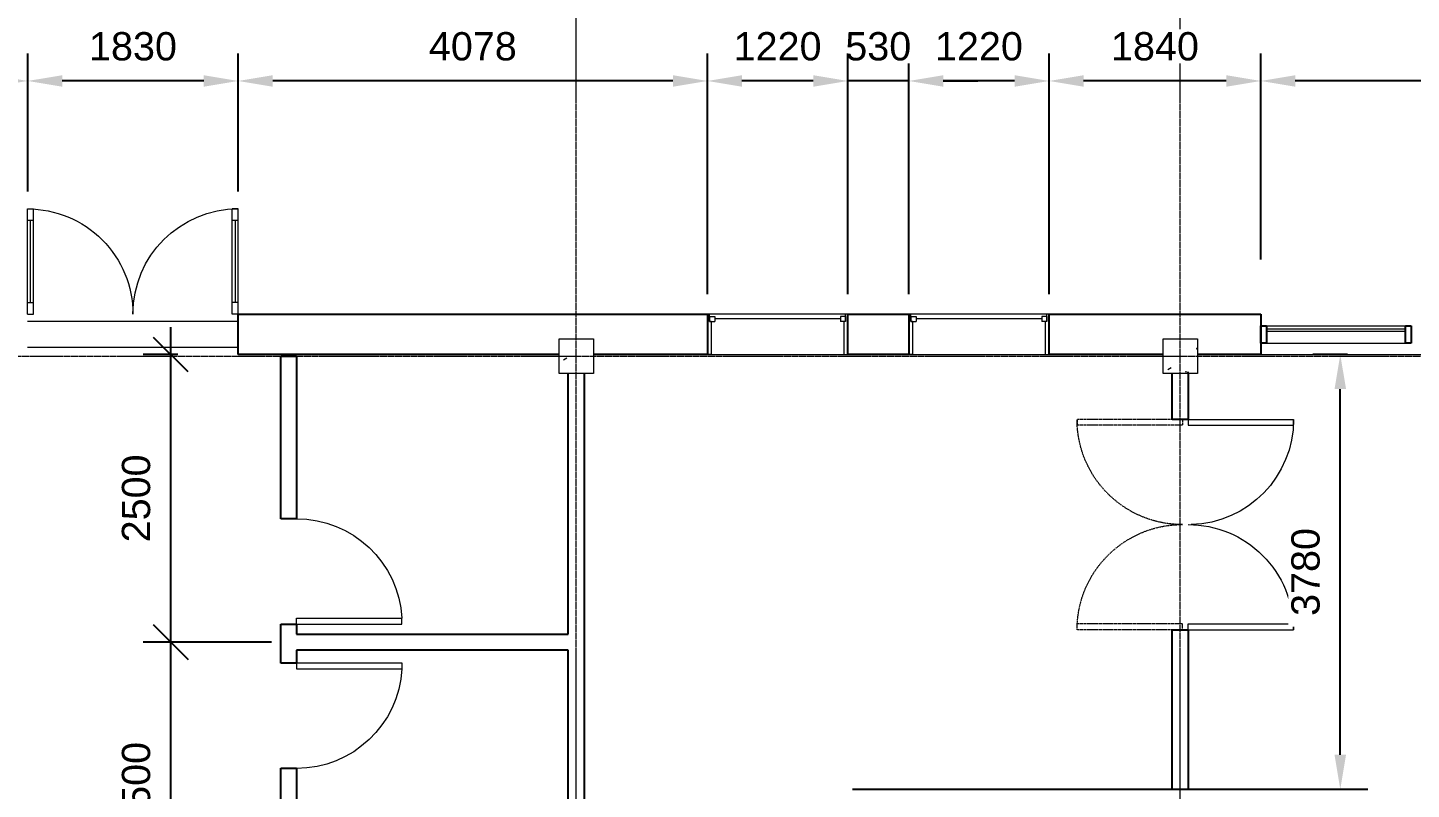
# Model space of a CAD drawing. Header units: millimetres. Extents: x 4481 to 58175, y 4067 to 32722.
# Drawn here: x 12683 to 24709, y 16545 to 23169 of the extents above; entities that cross this region are included whole.
import ezdxf

# ---------------------------------------------------------------- set-up
doc = ezdxf.new("R2010")
doc.units = ezdxf.units.MM
doc.linetypes.add('Dash', pattern=[6.35, 3.175, -3.175])
doc.linetypes.add('Grid Line', pattern=[22.225, 12.7, -3.175, 3.175, -3.175])
for name, color, linetype, lineweight in [('A-ANNO-DIMS', 10, 'Continuous', 9), ('A-DOOR', 31, 'Continuous', 9), ('A-DOOR-GLAZ', 31, 'Continuous', 18), ('A-GLAZ', 151, 'Continuous', 9), ('A-GLAZ-CURT', 52, 'Continuous', 9), ('A-GLAZ-CWMG', 51, 'Continuous', 9), ('A-WALL', 113, 'Continuous', 9), ('I-WALL', 2, 'Continuous', 9), ('S-COLS', 52, 'Continuous', 9), ('S-GRID', 1, 'Continuous', 9)]:
    doc.layers.add(name, color=color, linetype=linetype, lineweight=lineweight)
doc.styles.add('Arial', font='Arial.ttf', dxfattribs={"height": 245.883234})
doc.dimstyles.new('Diagonal_-_2_5mm_Arial', dxfattribs={"dimscale": 304.8, "dimtxt": 245.883234, "dimasz": 0.984252, "dimexe": 0.787402, "dimexo": 0.492126, "dimgap": 0.574147, "dimtad": 1, "dimdec": 0, "dimzin": 0, "dimdsep": 46, "dimtxsty": 'Arial', "dimcen": 0.09, "dimdle": 0.787402, "dimazin": 0, "dimtfac": 1, "dimtdec": 0, "dimtix": 1, "dimtmove": 0, "dimatfit": 3, "dimldrblk": 'BOXFILLED', "dimfxl": 1, "dimtvp": 1, "dimtfill": 1, "dimtolj": 1, "dimtzin": 0, "dimarcsym": 0})
doc.dimstyles.new('Diagonal_-_2_5mm_Arial_1', dxfattribs={"dimscale": 304.8, "dimtxt": 250, "dimasz": 0.984252, "dimexe": 0.787402, "dimexo": 0.492126, "dimgap": 0.574147, "dimtad": 1, "dimdec": 0, "dimzin": 0, "dimdsep": 46, "dimtxsty": 'Arial', "dimblk1": 'OBLIQUE', "dimblk2": 'OBLIQUE', "dimsah": 1, "dimcen": 0.09, "dimdle": 0.787402, "dimazin": 0, "dimtfac": 1, "dimtdec": 4, "dimtix": 1, "dimtmove": 0, "dimatfit": 3, "dimfxl": 1, "dimtvp": 1, "dimtfill": 1, "dimtolj": 1, "dimtzin": 0, "dimarcsym": 2})
doc.dimstyles.new('Diagonal_-_2_5mm_Arial_2', dxfattribs={"dimscale": 304.8, "dimtxt": 250, "dimasz": 0.984252, "dimexe": 0.787402, "dimexo": 0.492126, "dimgap": 0.574147, "dimtad": 1, "dimdec": 0, "dimzin": 0, "dimdsep": 46, "dimtxsty": 'Arial', "dimblk1": 'OBLIQUE', "dimblk2": 'OBLIQUE', "dimsah": 1, "dimcen": 0.09, "dimdle": 0.787402, "dimazin": 0, "dimtfac": 1, "dimtdec": 4, "dimtix": 1, "dimtmove": 0, "dimatfit": 3, "dimfxl": 1, "dimtvp": 1, "dimtfill": 1, "dimtolj": 1, "dimtzin": 0, "dimarcsym": 2})

# ---------------------------------------------------------------- blocks, each defined once
blk = doc.blocks.new('M_Concrete-Square-Column - 300 x 300mm-V18-1st Floor Dimensioned Plan')
at = {"layer": 'S-COLS'}
h = blk.add_hatch(dxfattribs=at)
h.set_pattern_fill('FP_19', color=256, style=0, pattern_type=2)
h.set_pattern_definition([(230, (27202.4, 12214.2), (-728.737, 63.756), [76.2, -838.2]), (175, (27202.4, 12214.2), (140.972, -764.228), [60.96, -670.56]), (280.451, (27141.7, 12219.54), (-587.77, -700.467), [64.76, -712.36]), (226.184, (27202.4, 12011), (-1084.316, 168.17), [114.3, -1257.3]), (276.636, (27112.1, 12025), (-949.61, -989.71), [97.14, -1068.54]), (171.184, (27202.4, 12011), (-949.62, -989.7), [91.44, -1005.84]), (201, (27100.8, 12061.8), (-606.458, 409.06), [76.2, -838.2]), (146, (27100.8, 12061.8), (-247.208, -736.753), [60.96, -670.56]), (251.451, (27050.3, 12095.9), (-853.668, -327.685), [64.76, -712.36]), (217.5, (27202.42, 12214.23), (-12.3547, -338.2201), [33.528, -628.904, 33.528, -1320.292]), (217.5, (27202.42, 12214.23), (-12.3547, -338.2201), [-695.96, -647.192, 33.528, -639.572]), (187.5, (27202.42, 12214.23), (-267.279, -400.722), [33.528, -354.584, 33.528, -870.204]), (187.5, (27202.42, 12214.23), (-267.279, -400.722), [-421.64, -613.664, 33.528, -223.012]), (147.5, (27429, 12214.23), (-542.3633, 22.9153), [33.528, -220.472, 33.528, -1810.512]), (147.5, (27429, 12214.23), (-542.3633, 22.9153), [-287.528, -758.952, 33.528, -1018.032]), (137.5, (27530.6, 12214.23), (-592.517, -101.707), [33.528, -296.672, 33.528, -492.76, -746.76]), (137.5, (27530.6, 12214.23), (-592.517, -101.707), [-856.488, 33.528, -713.232])])
h.paths.add_polyline_path([(150, 150), (-150, 150), (-150, -150), (150, -150)], flags=0)
for p, q in [((150, 150), (-150, 150)), ((-150, 150), (-150, -150)), ((150, -150), (150, 150)), ((-150, -150), (150, -150))]:
    blk.add_line(p, q, dxfattribs=at)
blk = doc.blocks.new('M_Concrete-Square-Column - 300 x 300mm-V21-1st Floor Dimensioned Plan')
at = {"layer": 'S-COLS'}
h = blk.add_hatch(dxfattribs=at)
h.set_pattern_fill('FP_22', color=256, style=0, pattern_type=2)
h.set_pattern_definition([(230, (32452.4, 12214.2), (-728.737, 63.756), [76.2, -838.2]), (175, (32452.4, 12214.2), (140.972, -764.228), [60.96, -670.56]), (280.451, (32391.7, 12219.54), (-587.77, -700.467), [64.76, -712.36]), (226.184, (32452.4, 12011), (-1084.316, 168.17), [114.3, -1257.3]), (276.636, (32362.1, 12025), (-949.61, -989.71), [97.14, -1068.54]), (171.184, (32452.4, 12011), (-949.62, -989.7), [91.44, -1005.84]), (201, (32350.8, 12061.8), (-606.458, 409.061), [76.2, -838.2]), (146, (32350.8, 12061.8), (-247.208, -736.753), [60.96, -670.56]), (251.451, (32300.3, 12095.9), (-853.668, -327.685), [64.76, -712.36]), (217.5, (32452.42, 12214.23), (-12.3547, -338.2201), [33.528, -628.904, 33.528, -1320.292]), (217.5, (32452.42, 12214.23), (-12.3547, -338.2201), [-695.96, -647.192, 33.528, -639.572]), (187.5, (32452.42, 12214.23), (-267.279, -400.722), [33.528, -354.584, 33.528, -870.204]), (187.5, (32452.42, 12214.23), (-267.279, -400.722), [-421.64, -613.664, 33.528, -223.012]), (147.5, (32679, 12214.23), (-542.3633, 22.9153), [33.528, -220.472, 33.528, -1810.512]), (147.5, (32679, 12214.23), (-542.3633, 22.9153), [-287.528, -758.952, 33.528, -1018.032]), (137.5, (32780.6, 12214.23), (-592.517, -101.707), [33.528, -296.672, 33.528, -492.76, -746.76]), (137.5, (32780.6, 12214.23), (-592.517, -101.707), [-856.488, 33.528, -713.232])])
h.paths.add_polyline_path([(150, 150), (-150, 150), (-150, -150), (150, -150)], flags=0)
for p, q in [((150, 150), (-150, 150)), ((-150, 150), (-150, -150)), ((150, -150), (150, 150)), ((-150, -150), (150, -150))]:
    blk.add_line(p, q, dxfattribs=at)
blk = doc.blocks.new('M_Single-Flush - 0915 x 2032mm-145494-1st Floor Dimensioned Plan')
at = {"layer": 'A-DOOR', "lineweight": 18}
for p, q in [((406, -69), (406, -985)), ((458, -69), (406, -69)), ((458, -69), (458, -985)), ((458, -985), (406, -985))]:
    blk.add_line(p, q, dxfattribs=at)
at = {"layer": 'A-DOOR'}
blk.add_arc((458, -69), 917, 180, 266.8107, dxfattribs=at)
blk = doc.blocks.new('M_Single-Flush - 0915 x 2032mm-145493-1st Floor Dimensioned Plan')
at = {"layer": 'A-DOOR', "lineweight": 18}
for p, q in [((406, 69), (406, 985)), ((458, 985), (406, 985)), ((458, 69), (458, 985)), ((458, 69), (406, 69))]:
    blk.add_line(p, q, dxfattribs=at)
at = {"layer": 'A-DOOR'}
blk.add_arc((458, 69), 917, 93.1893, 180, dxfattribs=at)
blk = doc.blocks.new('M_Double-Glass 1 - 1830 x 2134mm-145522-1st Floor Dimensioned Plan')
at = {"layer": 'A-DOOR', "lineweight": 18}
for p, q in [((-916, 992), (-916, 1094)), ((-916, 1094), (-864, 1094)), ((-864, 992), (-864, 1094)), ((864, 992), (864, 1094)), ((915, 1094), (864, 1094)), ((915, 992), (915, 1094)), ((-916, 992), (-864, 992)), ((864, 992), (915, 992)), ((-916, 281), (-864, 281)), ((-916, 179), (-916, 281)), ((-864, 179), (-864, 281)), ((915, 281), (864, 281)), ((864, 179), (864, 281)), ((915, 179), (915, 281)), ((-916, 179), (-864, 179)), ((915, 179), (864, 179))]:
    blk.add_line(p, q, dxfattribs=at)
at = {"layer": 'A-DOOR'}
for p, q in [((-916, 281), (-916, 992)), ((-864, 281), (-864, 992)), ((864, 281), (864, 992)), ((915, 281), (915, 992))]:
    blk.add_line(p, q, dxfattribs=at)
for centre, radius, start, end in [((-916, 179), 916, 360, 90), ((915, 179), 915, 90, 180.0424)]:
    blk.add_arc(centre, radius, start, end, dxfattribs=at)
at = {"layer": 'A-DOOR-GLAZ'}
for p, q in [((-890, 992), (-890, 281)), ((890, 281), (890, 992))]:
    blk.add_line(p, q, dxfattribs=at)
blk = doc.blocks.new('M_Double-Flush-Dbl Acting - 1830 x 1981mm-146210-1st Floor Dimensioned Plan')
at = {"layer": 'A-DOOR', "lineweight": 18}
for p, q in [((-915, 984), (-864, 984)), ((-915, 69), (-915, 984)), ((-864, 69), (-864, 984)), ((864, 69), (864, 984)), ((864, 984), (915, 984)), ((915, 69), (915, 984)), ((-915, 69), (-864, 69)), ((915, 69), (864, 69))]:
    blk.add_line(p, q, dxfattribs=at)
at = {"layer": 'A-DOOR', "linetype": 'Dash'}
for p, q in [((-915, 18), (-915, -897)), ((-915, 18), (-864, 18)), ((-864, 18), (-864, -897)), ((864, 18), (864, -897)), ((915, 18), (864, 18)), ((915, 18), (915, -897)), ((-915, -897), (-864, -897)), ((915, -897), (864, -897))]:
    blk.add_line(p, q, dxfattribs=at)
at = {"layer": 'A-DOOR'}
for centre, radius, start, end in [((-915, 69), 915, 360, 90), ((915, 69), 916, 90, 178.41)]:
    blk.add_arc(centre, radius, start, end, dxfattribs=at)
at = {"layer": 'A-DOOR', "linetype": 'Dash'}
for centre, start, end in [((-915, 18), 270, 0), ((915, 18), 180, 270)]:
    blk.add_arc(centre, 915, start, end, dxfattribs=at)
blk = doc.blocks.new('System Panel - Glazed-220175-1st Floor Dimensioned Plan')
at = {"layer": 'A-GLAZ-CURT', "lineweight": 18}
for p, q in [((604, 49), (-604, 49)), ((-604, 49), (-604, 25)), ((-604, 25), (604, 25)), ((604, 25), (604, 49))]:
    blk.add_line(p, q, dxfattribs=at)
blk = doc.blocks.new('Rectangular Mullion - 50 x 150mm-220167-1st Floor Dimensioned Plan')
at = {"layer": 'A-GLAZ-CWMG'}
for p, q in [((23911, 12478), (22702, 12478)), ((23911, 12328), (22702, 12328))]:
    blk.add_line(p, q, dxfattribs=at)
blk = doc.blocks.new('Rectangular Mullion - 50 x 150mm-219434-1st Floor Dimensioned Plan')
at = {"layer": 'A-GLAZ-CWMG', "lineweight": 25}
for p, q in [((-50, 75), (0, 75)), ((-50, -75), (-50, 75)), ((0, 75), (0, -75)), ((0, -75), (-50, -75))]:
    blk.add_line(p, q, dxfattribs=at)
blk = doc.blocks.new('Rectangular Mullion - 50 x 150mm-219428-1st Floor Dimensioned Plan')
at = {"layer": 'A-GLAZ-CWMG', "lineweight": 25}
for p, q in [((-25, 75), (25, 75)), ((-25, -75), (-25, 75)), ((25, 75), (25, -75)), ((25, -75), (-25, -75))]:
    blk.add_line(p, q, dxfattribs=at)
blk = doc.blocks.new('Casement 3x3 with Trim - 1220 x1220mm-148730-1st Floor Dimensioned Plan')
at = {"layer": 'A-GLAZ', "lineweight": 18}
for p, q in [((-610, 176.2125), (-590.95, 176.2125)), ((-590.95, 111.7625), (-590.95, 176.2125)), ((-590.95, 156.2125), (-590.95, 111.7625)), ((-590.95, 156.2125), (-546.5, 156.2125)), ((-546.5, 156.2125), (-546.5, 111.7625)), ((-546.5, 133.9875), (546.5, 133.9875)), ((546.5, 156.2125), (546.5, 111.7625)), ((590.95, 156.2125), (546.5, 156.2125)), ((590.95, 111.7625), (590.95, 176.2125)), ((610, 176.2125), (590.95, 176.2125)), ((590.95, 156.2125), (590.95, 111.7625)), ((-590.95, 111.7625), (-546.5, 111.7625)), ((-590.95, 111.7625), (-578.25, 111.7625)), ((-578.25, -176.2125), (-578.25, 111.7625)), ((590.95, 111.7625), (546.5, 111.7625)), ((578.25, 111.7625), (590.95, 111.7625)), ((578.25, 111.7625), (578.25, -176.2125)), ((-578.25, -176.2125), (-610, -176.2125)), ((578.25, -176.2125), (610, -176.2125))]:
    blk.add_line(p, q, dxfattribs=at)
blk = doc.blocks.new('DIMBLOCK25-1st Floor Dimensioned Plan')
at = {"layer": 'A-ANNO-DIMS', "color": 0, "lineweight": -2, "transparency": 16777216}
for p, q in [((23401, 21151), (23401, 22945)), ((27251, 21151), (27251, 22945)), ((26951, 22705), (23701, 22705))]:
    blk.add_line(p, q, dxfattribs=at)
at = {"layer": 'A-ANNO-DIMS', "color": 0, "transparency": 16777216}
for points in [[(23701, 22755), (23701, 22655), (23401, 22705)], [(26951, 22755), (26951, 22655), (27251, 22705)]]:
    blk.add_solid(points, dxfattribs=at)
at = {"layer": 'Defpoints', "color": 0, "transparency": 16777216}
for p in [(23401, 22705), (23401, 21001), (27251, 21001)]:
    blk.add_point(p, dxfattribs=at)
at = {"layer": 'A-ANNO-DIMS', "color": 0, "transparency": 16777216, "insert": (25326, 23005), "char_height": 245.9, "width": 904.62, "attachment_point": 5, "style": 'Arial', "bg_fill": 3, "box_fill_scale": 1.1, "bg_fill_color": 256, "bg_fill_true_color": 13158600, "bg_fill_transparency": 0}
blk.add_mtext('\\A1;3850', dxfattribs=at)
blk = doc.blocks.new('_BoxFilled')
at = {"color": 0, "linetype": 'ByBlock', "lineweight": -2}
blk.add_line((-0.5, 0), (-1, 0), dxfattribs=at)
at = {"color": 0, "linetype": 'ByBlock'}
blk.add_solid([(-0.5, 0.5), (0.5, 0.5), (-0.5, -0.5), (0.5, -0.5)], dxfattribs=at)
blk = doc.blocks.new('DIMBLOCK26-1st Floor Dimensioned Plan')
at = {"layer": 'A-ANNO-DIMS', "color": 0, "lineweight": -2, "transparency": 16777216}
for p, q in [((21561, 20852), (21561, 22945)), ((23401, 21151), (23401, 22945)), ((23101, 22705), (21861, 22705))]:
    blk.add_line(p, q, dxfattribs=at)
at = {"layer": 'A-ANNO-DIMS', "color": 0, "transparency": 16777216}
for points in [[(21861, 22755), (21861, 22655), (21561, 22705)], [(23101, 22755), (23101, 22655), (23401, 22705)]]:
    blk.add_solid(points, dxfattribs=at)
at = {"layer": 'Defpoints', "color": 0, "transparency": 16777216}
for p in [(21561, 22705), (23401, 21001), (21561, 20702)]:
    blk.add_point(p, dxfattribs=at)
at = {"layer": 'A-ANNO-DIMS', "color": 0, "transparency": 16777216, "insert": (22481, 23005), "char_height": 245.9, "width": 904.62, "attachment_point": 5, "style": 'Arial', "bg_fill": 3, "box_fill_scale": 1.1, "bg_fill_color": 256, "bg_fill_true_color": 13158600, "bg_fill_transparency": 0}
blk.add_mtext('\\A1;1840', dxfattribs=at)
blk = doc.blocks.new('DIMBLOCK27-1st Floor Dimensioned Plan')
at = {"layer": 'A-ANNO-DIMS', "color": 0, "lineweight": -2, "transparency": 16777216}
for p, q in [((20341, 20852), (20341, 22945)), ((21561, 20852), (21561, 22945)), ((21261, 22705), (20641, 22705))]:
    blk.add_line(p, q, dxfattribs=at)
at = {"layer": 'A-ANNO-DIMS', "color": 0, "transparency": 16777216}
for points in [[(20641, 22755), (20641, 22655), (20341, 22705)], [(21261, 22755), (21261, 22655), (21561, 22705)]]:
    blk.add_solid(points, dxfattribs=at)
at = {"layer": 'Defpoints', "color": 0, "transparency": 16777216}
for p in [(20341, 22705), (20341, 20702), (21561, 20702)]:
    blk.add_point(p, dxfattribs=at)
at = {"layer": 'A-ANNO-DIMS', "color": 0, "transparency": 16777216, "insert": (20951, 23005), "char_height": 245.9, "width": 904.62, "attachment_point": 5, "style": 'Arial', "bg_fill": 3, "box_fill_scale": 1.1, "bg_fill_color": 256, "bg_fill_true_color": 13158600, "bg_fill_transparency": 0}
blk.add_mtext('\\A1;1220', dxfattribs=at)
blk = doc.blocks.new('DIMBLOCK28-1st Floor Dimensioned Plan')
at = {"layer": 'A-ANNO-DIMS', "color": 0, "lineweight": -2, "transparency": 16777216}
for p, q in [((19811, 20852), (19811, 22945)), ((20341, 20852), (20341, 22945)), ((19511, 22705), (19211, 22705)), ((20341, 22705), (19811, 22705)), ((20641, 22705), (20941, 22705))]:
    blk.add_line(p, q, dxfattribs=at)
at = {"layer": 'A-ANNO-DIMS', "color": 0, "transparency": 16777216}
for points in [[(19511, 22755), (19511, 22655), (19811, 22705)], [(20641, 22755), (20641, 22655), (20341, 22705)]]:
    blk.add_solid(points, dxfattribs=at)
at = {"layer": 'Defpoints', "color": 0, "transparency": 16777216}
for p in [(19811, 22705), (19811, 20702), (20341, 20702)]:
    blk.add_point(p, dxfattribs=at)
at = {"layer": 'A-ANNO-DIMS', "color": 0, "transparency": 16777216, "insert": (20076, 23005), "char_height": 245.9, "width": 678.46, "attachment_point": 5, "style": 'Arial', "bg_fill": 3, "box_fill_scale": 1.1, "bg_fill_color": 256, "bg_fill_true_color": 13158600, "bg_fill_transparency": 0}
blk.add_mtext('\\A1;530', dxfattribs=at)
blk = doc.blocks.new('DIMBLOCK29-1st Floor Dimensioned Plan')
at = {"layer": 'A-ANNO-DIMS', "color": 0, "lineweight": -2, "transparency": 16777216}
for p, q in [((18591, 20852), (18591, 22945)), ((19811, 20852), (19811, 22945)), ((19511, 22705), (18891, 22705))]:
    blk.add_line(p, q, dxfattribs=at)
at = {"layer": 'A-ANNO-DIMS', "color": 0, "transparency": 16777216}
for points in [[(18891, 22755), (18891, 22655), (18591, 22705)], [(19511, 22755), (19511, 22655), (19811, 22705)]]:
    blk.add_solid(points, dxfattribs=at)
at = {"layer": 'Defpoints', "color": 0, "transparency": 16777216}
for p in [(18591, 22705), (18591, 20702), (19811, 20702)]:
    blk.add_point(p, dxfattribs=at)
at = {"layer": 'A-ANNO-DIMS', "color": 0, "transparency": 16777216, "insert": (19201, 23005), "char_height": 245.9, "width": 904.62, "attachment_point": 5, "style": 'Arial', "bg_fill": 3, "box_fill_scale": 1.1, "bg_fill_color": 256, "bg_fill_true_color": 13158600, "bg_fill_transparency": 0}
blk.add_mtext('\\A1;1220', dxfattribs=at)
blk = doc.blocks.new('DIMBLOCK30-1st Floor Dimensioned Plan')
at = {"layer": 'A-ANNO-DIMS', "color": 0, "lineweight": -2, "transparency": 16777216}
for p, q in [((14513, 21743), (14513, 22945)), ((18591, 20852), (18591, 22945)), ((18291, 22705), (14813, 22705))]:
    blk.add_line(p, q, dxfattribs=at)
at = {"layer": 'A-ANNO-DIMS', "color": 0, "transparency": 16777216}
for points in [[(14813, 22755), (14813, 22655), (14513, 22705)], [(18291, 22755), (18291, 22655), (18591, 22705)]]:
    blk.add_solid(points, dxfattribs=at)
at = {"layer": 'Defpoints', "color": 0, "transparency": 16777216}
for p in [(14513, 22705), (14513, 21593), (18591, 20702)]:
    blk.add_point(p, dxfattribs=at)
at = {"layer": 'A-ANNO-DIMS', "color": 0, "transparency": 16777216, "insert": (16552, 23005), "char_height": 245.9, "width": 904.62, "attachment_point": 5, "style": 'Arial', "bg_fill": 3, "box_fill_scale": 1.1, "bg_fill_color": 256, "bg_fill_true_color": 13158600, "bg_fill_transparency": 0}
blk.add_mtext('\\A1;4078', dxfattribs=at)
blk = doc.blocks.new('_Oblique')
at = {"color": 0, "linetype": 'ByBlock', "lineweight": -2}
blk.add_line((-0.5, -0.5), (0.5, 0.5), dxfattribs=at)
blk = doc.blocks.new('DIMBLOCK34-1st Floor Dimensioned Plan')
at = {"layer": 'A-ANNO-DIMS', "color": 0, "lineweight": -2, "transparency": 16777216}
for p, q in [((13927, 15085), (13927, 18065)), ((14801, 17825), (13687, 17825)), ((14801, 15325), (13687, 15325))]:
    blk.add_line(p, q, dxfattribs=at)
at = {"layer": 'Defpoints', "color": 0, "transparency": 16777216}
for p in [(13927, 17825), (14951, 17825), (14951, 15325)]:
    blk.add_point(p, dxfattribs=at)
at = {"layer": 'A-ANNO-DIMS', "color": 0, "lineweight": -2, "transparency": 16777216, "xscale": 299.9999999999999, "yscale": 299.9999999999999, "zscale": 299.9999999999999}
for p, rotation in [((13927, 17825), 90), ((13927, 15325), 270)]:
    blk.add_blockref('_Oblique', p, dxfattribs=dict(at, rotation=rotation))
at = {"layer": 'A-ANNO-DIMS', "color": 0, "transparency": 16777216, "insert": (13626, 16575), "char_height": 245.9, "width": 904.62, "attachment_point": 5, "rotation": 90, "style": 'Arial', "bg_fill": 3, "box_fill_scale": 1.1, "bg_fill_color": 256, "bg_fill_true_color": 13158600, "bg_fill_transparency": 0}
blk.add_mtext('\\A1;2500', dxfattribs=at)
blk = doc.blocks.new('DIMBLOCK35-1st Floor Dimensioned Plan')
at = {"layer": 'A-ANNO-DIMS', "color": 0, "lineweight": -2, "transparency": 16777216}
for p, q in [((13927, 17585), (13927, 20565)), ((13989, 20325), (13687, 20325)), ((14801, 17825), (13687, 17825))]:
    blk.add_line(p, q, dxfattribs=at)
at = {"layer": 'Defpoints', "color": 0, "transparency": 16777216}
for p in [(13927, 20325), (14139, 20325), (14951, 17825)]:
    blk.add_point(p, dxfattribs=at)
at = {"layer": 'A-ANNO-DIMS', "color": 0, "lineweight": -2, "transparency": 16777216, "xscale": 299.9999999999999, "yscale": 299.9999999999999, "zscale": 299.9999999999999}
for p, rotation in [((13927, 20325), 90), ((13927, 17825), 270)]:
    blk.add_blockref('_Oblique', p, dxfattribs=dict(at, rotation=rotation))
at = {"layer": 'A-ANNO-DIMS', "color": 0, "transparency": 16777216, "insert": (13626, 19075), "char_height": 245.9, "width": 904.62, "attachment_point": 5, "rotation": 90, "style": 'Arial', "bg_fill": 3, "box_fill_scale": 1.1, "bg_fill_color": 256, "bg_fill_true_color": 13158600, "bg_fill_transparency": 0}
blk.add_mtext('\\A1;2500', dxfattribs=at)
blk = doc.blocks.new('DIMBLOCK38-1st Floor Dimensioned Plan')
at = {"layer": 'A-ANNO-DIMS', "color": 0, "lineweight": -2, "transparency": 16777216}
for p, q in [((24154, 20325), (23852, 20325)), ((24092, 16845), (24092, 20025)), ((19851, 16545), (24332, 16545))]:
    blk.add_line(p, q, dxfattribs=at)
at = {"layer": 'A-ANNO-DIMS', "color": 0, "transparency": 16777216}
for points in [[(24042, 20025), (24142, 20025), (24092, 20325)], [(24042, 16845), (24142, 16845), (24092, 16545)]]:
    blk.add_solid(points, dxfattribs=at)
at = {"layer": 'Defpoints', "color": 0, "transparency": 16777216}
for p in [(24092, 20325), (24304, 20325), (19701, 16545)]:
    blk.add_point(p, dxfattribs=at)
at = {"layer": 'A-ANNO-DIMS', "color": 0, "transparency": 16777216, "insert": (23791, 18435), "char_height": 245.9, "width": 904.62, "attachment_point": 5, "rotation": 90, "style": 'Arial', "bg_fill": 3, "box_fill_scale": 1.1, "bg_fill_color": 256, "bg_fill_true_color": 13158600, "bg_fill_transparency": 0}
blk.add_mtext('\\A1;3780', dxfattribs=at)
blk = doc.blocks.new('*D155')
at = {"layer": 'A-ANNO-DIMS', "color": 0, "lineweight": -2, "transparency": 16777216}
for p, q in [((12683, 21743), (12683, 22945)), ((14513, 21743), (14513, 22945)), ((14213, 22705), (12983, 22705))]:
    blk.add_line(p, q, dxfattribs=at)
at = {"layer": 'A-ANNO-DIMS', "color": 0, "transparency": 16777216}
for points in [[(12983, 22755), (12983, 22655), (12683, 22705)], [(14213, 22755), (14213, 22655), (14513, 22705)]]:
    blk.add_solid(points, dxfattribs=at)
at = {"layer": 'Defpoints', "color": 0, "transparency": 16777216}
for p in [(12683, 22705), (12683, 21593), (14513, 21593)]:
    blk.add_point(p, dxfattribs=at)
at = {"layer": 'A-ANNO-DIMS', "color": 0, "transparency": 16777216, "insert": (13598, 23005), "char_height": 245.9, "attachment_point": 5, "style": 'Arial', "bg_fill": 3, "box_fill_scale": 1.1, "bg_fill_color": 256, "bg_fill_true_color": 13158600, "bg_fill_transparency": 0}
blk.add_mtext('\\A1;1830', dxfattribs=at)
blk = doc.blocks.new('*D156')
at = {"layer": 'A-ANNO-DIMS', "color": 0, "lineweight": -2, "transparency": 16777216}
for p, q in [((9151, 20462), (9151, 22945)), ((12683, 21743), (12683, 22945)), ((12383, 22705), (9451, 22705))]:
    blk.add_line(p, q, dxfattribs=at)
at = {"layer": 'A-ANNO-DIMS', "color": 0, "transparency": 16777216}
for points in [[(9451, 22755), (9451, 22655), (9151, 22705)], [(12383, 22755), (12383, 22655), (12683, 22705)]]:
    blk.add_solid(points, dxfattribs=at)
at = {"layer": 'Defpoints', "color": 0, "transparency": 16777216}
for p in [(9151, 22705), (12683, 21593), (9151, 20312)]:
    blk.add_point(p, dxfattribs=at)
at = {"layer": 'A-ANNO-DIMS', "color": 0, "transparency": 16777216, "insert": (10917, 23005), "char_height": 245.9, "attachment_point": 5, "style": 'Arial', "bg_fill": 3, "box_fill_scale": 1.1, "bg_fill_color": 256, "bg_fill_true_color": 13158600, "bg_fill_transparency": 0}
blk.add_mtext('\\A1;3532', dxfattribs=at)

msp = doc.modelspace()

# ---------------------------------------------------------------- linework, layer by layer
at = {"layer": 'A-WALL'}
for p, q in [((14512.6, 20613.7), (12682.6, 20613.7)), ((19811, 20677.4), (18591, 20677.4)), ((21561, 20677.4), (20341, 20677.4)), ((12682.6, 20388.7), (14512.6, 20388.7)), ((18591, 20325), (19811, 20325)), ((20341, 20325), (21561, 20325)), ((23401, 20325), (27251, 20325))]:
    msp.add_line(p, q, dxfattribs=at)
at = {"layer": 'A-WALL', "lineweight": 25}
for p, q in [((14512.6, 20325), (14512.6, 20677.4)), ((14512.6, 20677.4), (18591, 20677.4)), ((18591, 20677.4), (18591, 20325)), ((19811, 20325), (19811, 20677.4)), ((19811, 20677.4), (20341, 20677.4)), ((20341, 20677.4), (20341, 20325)), ((21561, 20325), (21561, 20677.4)), ((21561, 20677.4), (23401, 20677.4)), ((23401, 20677.4), (23401, 20325)), ((17301, 20325), (14512.6, 20325)), ((18591, 20325), (17601, 20325)), ((20341, 20325), (19811, 20325)), ((22551, 20325), (21561, 20325)), ((23401, 20325), (22851, 20325))]:
    msp.add_line(p, q, dxfattribs=at)
at = {"layer": 'I-WALL', "lineweight": 25}
for p, q in [((14881.8, 18896.5), (14881.8, 20312.3)), ((14881.8, 20312.3), (15020.3, 20312.3)), ((15020.3, 20312.3), (15020.3, 18896.5)), ((17381.8, 17894.2), (17381.8, 20162.3)), ((17520.3, 20162.3), (17520.3, 13614)), ((22631.8, 19762.3), (22631.8, 20162.3)), ((22770.3, 20162.3), (22770.3, 19762.3)), ((22770.3, 19762.3), (22631.8, 19762.3)), ((15020.3, 18896.5), (14881.8, 18896.5)), ((14881.8, 17643), (14881.8, 17981.5)), ((14881.8, 17981.5), (15020.3, 17981.5)), ((15020.3, 17981.5), (15020.3, 17894.2)), ((22631.8, 16544.8), (22631.8, 17932.3)), ((22631.8, 17932.3), (22770.3, 17932.3)), ((22770.3, 17932.3), (22770.3, 16544.8)), ((15020.3, 17894.2), (17381.8, 17894.2)), ((15020.3, 17755.7), (15020.3, 17643)), ((17381.8, 17755.7), (15020.3, 17755.7)), ((17381.8, 15394.2), (17381.8, 17755.7)), ((15020.3, 17643), (14881.8, 17643)), ((14881.8, 14886), (14881.8, 16728)), ((14881.8, 16728), (15020.3, 16728)), ((15020.3, 16728), (15020.3, 15394.2))]:
    msp.add_line(p, q, dxfattribs=at)
at = {"layer": 'S-GRID', "linetype": 'Grid Line'}
for p, q in [((17451, 4066.9), (17451, 27379.7)), ((22701, 4066.9), (22701, 27379.7)), ((4480.5, 20312.3), (56874.6, 20312.3))]:
    msp.add_line(p, q, dxfattribs=at)

# ---------------------------------------------------------------- block references
at = {"layer": 'A-DOOR', "xscale": -1}
msp.add_blockref('M_Double-Glass 1 - 1830 x 2134mm-145522-1st Floor Dimensioned Plan', (13597.6, 20498.8), dxfattribs=at)
for name, p, rotation in [('M_Double-Flush-Dbl Acting - 1830 x 1981mm-146210-1st Floor Dimensioned Plan', (22701, 18847.3), 270.0000000000001), ('M_Single-Flush - 0915 x 2032mm-145494-1st Floor Dimensioned Plan', (14951, 18439), 90.00000000000007), ('M_Single-Flush - 0915 x 2032mm-145493-1st Floor Dimensioned Plan', (14951, 17185.5), 270.0000000000001)]:
    msp.add_blockref(name, p, dxfattribs=dict(at, rotation=rotation))
at = {"layer": 'A-GLAZ', "xscale": -1}
for p in [(19201, 20501.2), (20951, 20501.2)]:
    msp.add_blockref('Casement 3x3 with Trim - 1220 x1220mm-148730-1st Floor Dimensioned Plan', p, dxfattribs=at)
at = {"layer": 'A-GLAZ-CURT', "xscale": -1}
msp.add_blockref('System Panel - Glazed-220175-1st Floor Dimensioned Plan', (24055.2, 20501.2), dxfattribs=at)
at = {"layer": 'A-GLAZ-CWMG', "extrusion": (0, 0, -1), "xscale": -1, "rotation": 180}
for name, p in [('Rectangular Mullion - 50 x 150mm-219434-1st Floor Dimensioned Plan', (-23401, 20501.2)), ('Rectangular Mullion - 50 x 150mm-219428-1st Floor Dimensioned Plan', (-24684.4, 20501.2))]:
    msp.add_blockref(name, p, dxfattribs=at)
at = {"layer": 'A-GLAZ-CWMG', "xscale": -1}
msp.add_blockref('Rectangular Mullion - 50 x 150mm-220167-1st Floor Dimensioned Plan', (47361.8, 8098.1), dxfattribs=at)
at = {"layer": 'S-COLS', "xscale": -1, "rotation": 180}
for name, p in [('M_Concrete-Square-Column - 300 x 300mm-V21-1st Floor Dimensioned Plan', (17451, 20312.3)), ('M_Concrete-Square-Column - 300 x 300mm-V18-1st Floor Dimensioned Plan', (22701, 20312.3))]:
    msp.add_blockref(name, p, dxfattribs=at)

# ---------------------------------------------------------------- dimensions: what is measured, and where the dimension line sits
at = {"layer": 'A-ANNO-DIMS'}
dim = msp.add_linear_dim(base=(23401, 22704.7), p1=(27251, 21001.2), p2=(23401, 21001.2), angle=180, dimstyle='Diagonal_-_2_5mm_Arial', override={"dimpost": '<>', "dimfxl": 3850}, dxfattribs=at)
dim.commit()
dim.dimension.update_dxf_attribs({"geometry": 'DIMBLOCK25-1st Floor Dimensioned Plan', "text_midpoint": (25326, 23005.3)})

# ---------------------------------------------------------------- next in the draw order: dimensions: what is measured, and where the dimension line sits
for base, p1, p2, angle, dimstyle, override, picture, middle in [((21561, 22704.7), (23401, 21001.2), (21561, 20702.1), 180, 'Diagonal_-_2_5mm_Arial', {"dimpost": '<>', "dimfxl": 1864.149493}, 'DIMBLOCK26-1st Floor Dimensioned Plan', (22481, 23005.2)), ((24092.1, 20325), (19701, 16544.8), (24304.2, 20325), 90, 'Diagonal_-_2_5mm_Arial', {"dimpost": '<>', "dimfxl": 5956.4289}, 'DIMBLOCK38-1st Floor Dimensioned Plan', (23791.4, 18434.9)), ((13926.6, 17825), (14951, 15325), (14951, 17825), 90, 'Diagonal_-_2_5mm_Arial_1', {"dimpost": '<>', "dimfxl": 2500}, 'DIMBLOCK34-1st Floor Dimensioned Plan', (13626.1, 16575))]:
    dim = msp.add_linear_dim(base=base, p1=p1, p2=p2, angle=angle, dimstyle=dimstyle, override=override, dxfattribs=at)
    dim.commit()
    dim.dimension.update_dxf_attribs({"geometry": picture, "text_midpoint": middle})

# ---------------------------------------------------------------- next in the draw order: dimensions: what is measured, and where the dimension line sits
for base, p1, p2, angle, dimstyle, override, picture, middle in [((20341, 22704.7), (21561, 20702.1), (20341, 20702.1), 180, 'Diagonal_-_2_5mm_Arial', {"dimpost": '<>', "dimfxl": 1220}, 'DIMBLOCK27-1st Floor Dimensioned Plan', (20951, 23005.2)), ((13926.6, 20325), (14951, 17825), (14138.7, 20325), 90, 'Diagonal_-_2_5mm_Arial_2', {"dimpost": '<>', "dimfxl": 2628.65424}, 'DIMBLOCK35-1st Floor Dimensioned Plan', (13626.1, 19075))]:
    dim = msp.add_linear_dim(base=base, p1=p1, p2=p2, angle=angle, dimstyle=dimstyle, override=override, dxfattribs=at)
    dim.commit()
    dim.dimension.update_dxf_attribs({"geometry": picture, "text_midpoint": middle})

# ---------------------------------------------------------------- next in the draw order: dimensions: what is measured, and where the dimension line sits
dim = msp.add_linear_dim(base=(19811, 22704.7), p1=(20341, 20702.1), p2=(19811, 20702.1), angle=180, dimstyle='Diagonal_-_2_5mm_Arial', override={"dimpost": '<>', "dimfxl": 530}, dxfattribs=at)
dim.commit()
dim.dimension.update_dxf_attribs({"geometry": 'DIMBLOCK28-1st Floor Dimensioned Plan', "text_midpoint": (20076, 23005.3)})

# ---------------------------------------------------------------- next in the draw order: dimensions: what is measured, and where the dimension line sits
dim = msp.add_linear_dim(base=(18591, 22704.7), p1=(19811, 20702.1), p2=(18591, 20702.1), angle=180, dimstyle='Diagonal_-_2_5mm_Arial', override={"dimpost": '<>', "dimfxl": 1220}, dxfattribs=at)
dim.commit()
dim.dimension.update_dxf_attribs({"geometry": 'DIMBLOCK29-1st Floor Dimensioned Plan', "text_midpoint": (19201, 23005.2)})

# ---------------------------------------------------------------- next in the draw order: dimensions: what is measured, and where the dimension line sits
dim = msp.add_linear_dim(base=(14512.6, 22704.7), p1=(18591, 20702.1), p2=(14512.6, 21593.2), angle=180, dimstyle='Diagonal_-_2_5mm_Arial', override={"dimpost": '<>', "dimfxl": 4174.579292}, dxfattribs=at)
dim.commit()
dim.dimension.update_dxf_attribs({"geometry": 'DIMBLOCK30-1st Floor Dimensioned Plan', "text_midpoint": (16551.8, 23005.2)})

# ---------------------------------------------------------------- next in the draw order: dimensions: what is measured, and where the dimension line sits
dim = msp.add_linear_dim(base=(12682.8, 22704.7), p1=(14513.2, 21593.2), p2=(12682.8, 21592.8), dimstyle='Diagonal_-_2_5mm_Arial', override={"dimpost": '<>'}, dxfattribs=at)
dim.commit()
dim.dimension.update_dxf_attribs({"geometry": '*D155', "text_midpoint": (13598, 23005.3)})

# ---------------------------------------------------------------- next in the draw order: dimensions: what is measured, and where the dimension line sits
dim = msp.add_linear_dim(base=(9151, 22704.7), p1=(12682.8, 21592.8), p2=(9151, 20312.3), dimstyle='Diagonal_-_2_5mm_Arial', override={"dimpost": '<>'}, dxfattribs=at)
dim.commit()
dim.dimension.update_dxf_attribs({"geometry": '*D156', "text_midpoint": (10916.9, 23005.3)})

doc.saveas('drawing.dxf')
